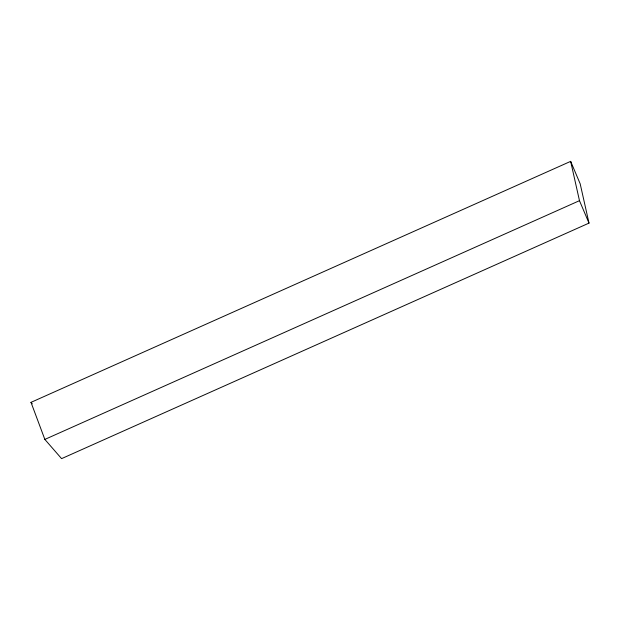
<?xml version="1.0" encoding="UTF-8"?>
<svg xmlns="http://www.w3.org/2000/svg" width="620" height="620" viewBox="0 0 620 620"><rect width="100%" height="100%" fill="white"/><g stroke="black" fill="none" stroke-linecap="round" stroke-linejoin="round"><path stroke-width="0.93" d="M31 402.357L570.656 161.363L580.181 183.799L589 223.107L61.589 458.637L44.849 439.417L31 402.357L32.24 403.783M44.849 439.417L579.475 200.671L570.656 161.363M579.475 200.671L589 223.107"/></g></svg>
